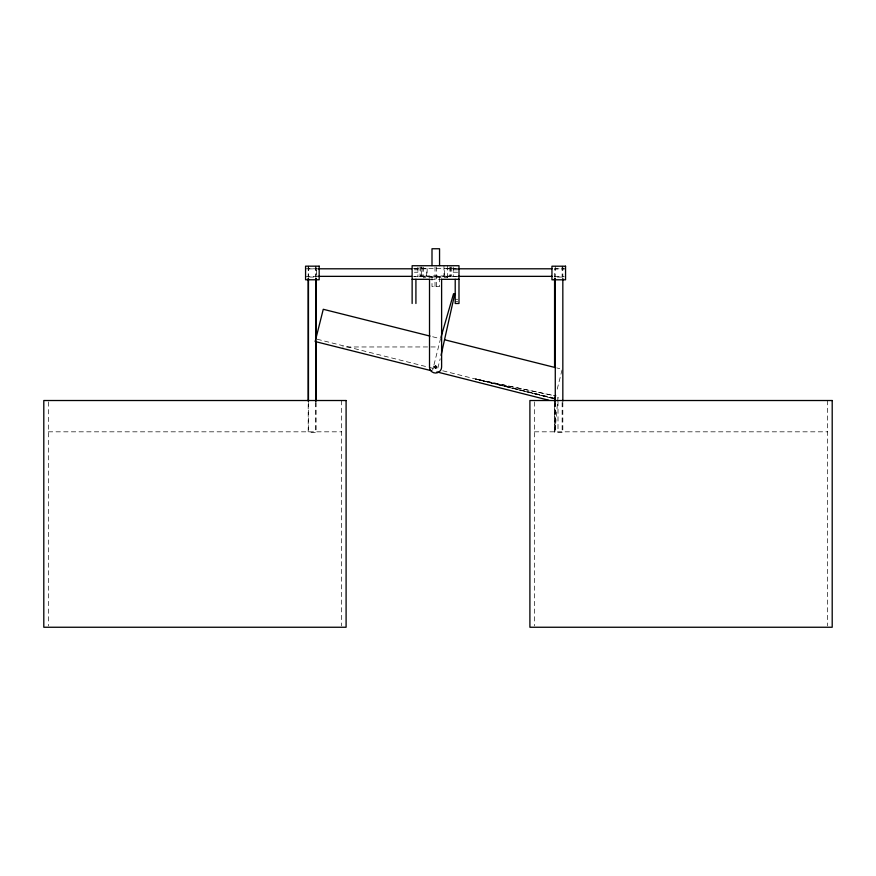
<?xml version="1.0" encoding="UTF-8"?>
<svg xmlns="http://www.w3.org/2000/svg" width="876" height="876" viewBox="0 0 876 876"><rect width="100%" height="100%" fill="white"/><g stroke="black" fill="none" stroke-linecap="round" stroke-linejoin="round"><path stroke-width="0.66" stroke-dasharray="4.38 3.29" d="M554.826 401.394L554.935 431.824L558.001 397.365L558.001 431.824M432.613 370.285L433.73 365.85M433.981 364.832L440.54 338.738L431.31 336.428M437.858 368.008L440.168 358.799M557.235 389.119L562.206 369.3L556.939 367.975M421.542 275.984L421.542 266.895M435.252 346.951L342.538 346.973M413.472 268.45L458.991 268.45M305.571 268.801L316.444 268.801M414.271 268.801L426.492 268.801L426.492 276.356L414.271 276.356M458.214 268.801L444.636 268.801L444.636 276.356L458.214 276.356M554.683 268.801L564.188 268.801M308.297 268.888L316.455 268.888M565.557 268.921L554.672 268.921L554.574 277.112M414.447 269.819L417.907 269.819M453.22 269.819L457.841 269.819M414.447 272.228L417.907 272.228M453.22 272.228L457.841 272.228M305.571 276.356L316.444 276.356M554.683 276.356L564.188 276.356M413.472 276.619L458.991 276.619M309.655 277.057L313.739 277.057M557.388 277.09L561.472 277.09M430.861 279.313L440.267 279.313M455.213 299.274L457.732 299.274M455.213 301.683L457.732 301.683M48.333 431.824L341.563 431.824M534.437 431.824L827.667 431.824M553.479 398.503L475.646 379.012L554.935 395.81M554.815 398.755L475.646 379.012L554.804 395.81M475.646 379.012L554.935 398.262M317.145 339.22L427.827 367.033M429.141 367.362L433.094 368.347M442.763 370.778L553.457 398.58M422.057 267.06L422.276 276.312M827.667 400.518L827.667 625.88M562.83 266.205L562.83 277.112M562.83 402.489L562.83 432.47L554.574 432.47L554.574 402.489M562.129 266.205L562.129 277.112M562.129 402.489L562.129 432.47M555.274 266.205L555.274 277.112M555.274 402.489L555.274 432.47M554.935 402.292L554.935 431.824M534.437 401.887L534.437 625.88M453.22 267.06L453.22 276.312M451.534 266.895L451.534 275.962L420.031 275.984L420.031 266.895M450.198 267.06L450.198 276.312M450.023 266.895L450.023 275.962M447.658 265.735L447.658 277.955M447.121 275.962L447.121 277.473L424.444 277.473L424.444 275.962M443.979 265.735L443.979 276.312L427.149 276.312L427.149 265.735M439.555 277.473L439.555 286.54L431.999 286.54L431.999 277.473M436.533 266.895L436.533 286.54M435.022 266.895L435.022 286.54M423.469 267.06L423.469 277.955M420.929 267.06L420.929 276.312M417.907 267.06L417.907 276.312M341.563 400.518L341.563 625.88M316.455 270.257L316.455 274.33M316.028 266.173L316.028 277.079M316.028 402.456L316.028 432.437L308.199 432.437L308.199 402.456M315.765 266.173L315.765 277.079M315.765 402.456L315.765 432.437M308.462 266.173L308.462 277.079M308.462 402.456L308.462 432.437M308.199 266.173L308.199 277.079M48.333 401.887L48.333 625.88"/><path stroke-width="1.31" d="M441.044 355.338L454.743 293.986L453.56 293.701L440.913 337.457M436.883 371.917L548.836 400.233M554.289 400.847L555.658 395.394M436.664 367.657C434.31 370 434.321 364.197 436.445 366.748C435.394 370.121 433.686 364.515 436.653 366.595M317.802 268.801L411.545 268.801M458.214 268.801L551.968 268.801M317.802 276.356L411.545 276.356M458.214 276.356L551.968 276.356M412.136 279.313L430.193 279.313M440.935 279.313L458.991 279.313M429.996 336.088L323.266 309.283L315.163 341.53L431.123 370.657M444.931 339.844L555.625 367.646M562.83 278.469L562.83 401.12M555.274 278.469L555.274 401.12M554.935 398.262L554.935 400.956M554.574 278.469L554.574 367.055M455.213 279.313L455.213 303.49L458.991 303.49L458.991 265.735L412.136 265.735L412.136 303.49M441.613 279.313L441.613 366.989A6.044 6.044 0 0 1 435.569 373.034A6.044 6.044 0 0 1 429.514 366.989L429.514 279.313M439.555 265.592L439.555 248.751L431.999 248.751L431.999 265.592M415.914 279.313L415.914 303.49M316.028 278.437L316.028 335.672M316.028 341.125L316.028 401.088M315.765 278.437L315.765 401.088M308.462 278.437L308.462 401.088M308.199 278.437L308.199 401.088M319.182 266.173L305.571 266.173L305.571 279.772L319.182 279.772L319.182 266.173M565.557 266.205L551.946 266.205L551.946 279.805L565.557 279.805L565.557 266.205M346.097 400.518L43.8 400.518L43.8 627.249L346.097 627.249L346.097 400.518M832.2 400.518L529.903 400.518L529.903 627.249L832.2 627.249L832.2 400.518"/></g></svg>
